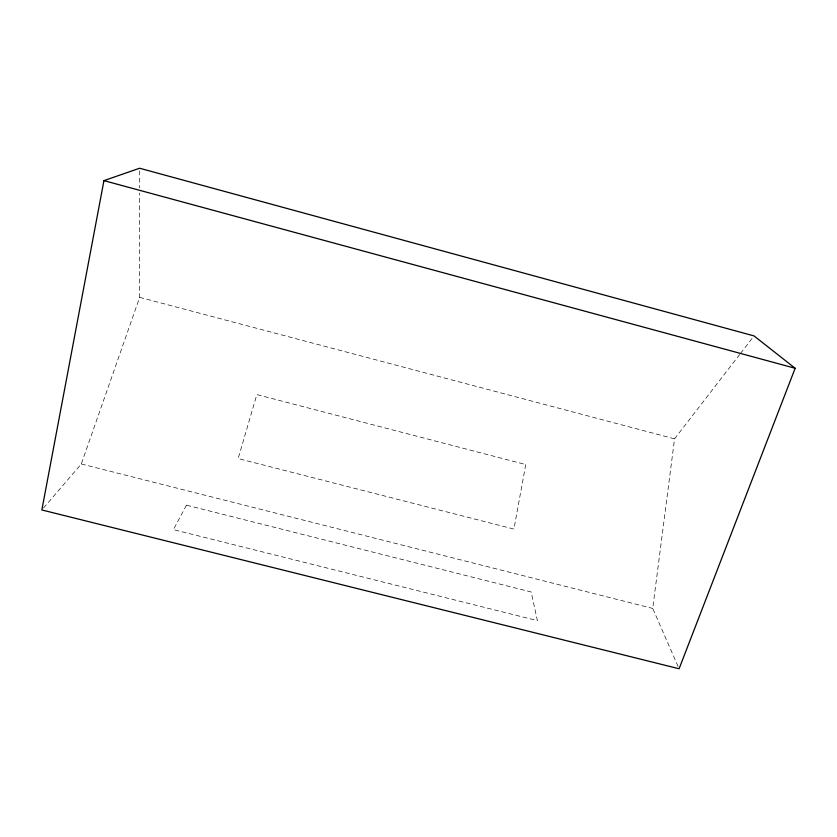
<?xml version="1.0" encoding="UTF-8"?>
<svg xmlns="http://www.w3.org/2000/svg" width="837" height="837" viewBox="0 0 837 837"><rect width="100%" height="100%" fill="white"/><g stroke="black" fill="none" stroke-linecap="round" stroke-linejoin="round"><path stroke-width="0.63" stroke-dasharray="4.18 3.14" d="M678.064 666.398L652.724 608.426L674.549 438.85L739.73 354.438M43.524 508.007L81.315 463.97L139.664 297.344L139.622 193.012M740.525 353.413L753.237 336.945M81.315 463.97L652.724 608.426M139.664 297.344L674.549 438.85M139.612 170.842L139.622 187.802M525.741 464.556L513.918 529.078L238.168 458.561L256.844 394.583L525.741 464.556M186.463 505.171L173.405 529.622L537.385 620.635L531.16 591.979L186.463 505.171"/><path stroke-width="1.26" d="M103.945 180.625L41.85 509.963L679.1 668.763L795.15 368.27L754.032 335.919L139.612 168.237L103.945 180.625L795.15 368.27"/></g></svg>
